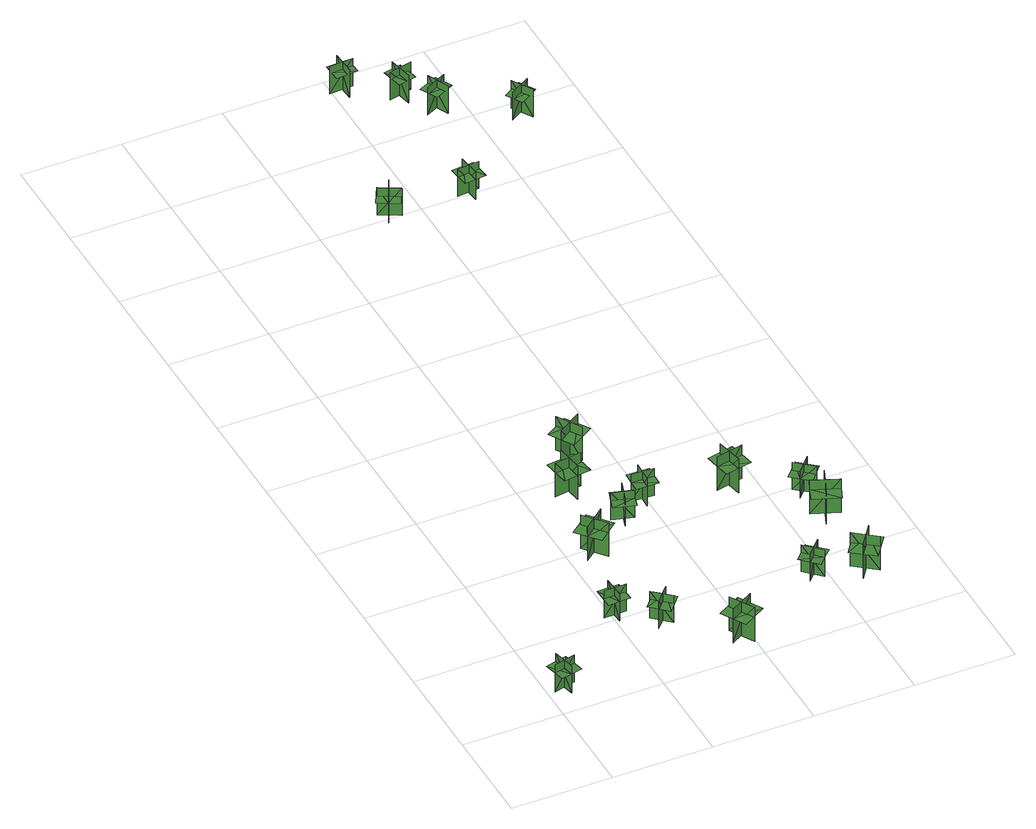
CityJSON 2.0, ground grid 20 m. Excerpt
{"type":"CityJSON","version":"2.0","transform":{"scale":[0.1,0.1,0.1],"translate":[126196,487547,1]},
"CityObjects":{
"tree1":{"type":"SolitaryVegetationObject","geometry":[{"type":"MultiSurface","lod":"1","boundaries":[[[0,1,2]],[[0,2,3]],[[4,5,6]],[[4,6,7]],[[8,9,10]],[[8,10,11]],[[8,11,12]],[[8,12,13]]]}]},
"tree2":{"type":"SolitaryVegetationObject","geometry":[{"type":"MultiSurface","lod":"1","boundaries":[[[14,15,16]],[[14,16,17]],[[18,19,20]],[[18,20,21]],[[22,23,24]],[[22,24,25]],[[22,25,26]],[[22,26,27]]]}]},
"tree3":{"type":"SolitaryVegetationObject","geometry":[{"type":"MultiSurface","lod":"1","boundaries":[[[28,29,30]],[[28,30,31]],[[32,33,34]],[[32,34,35]],[[36,37,38]],[[36,38,39]],[[36,39,40]],[[36,40,41]]]}]},
"tree4":{"type":"SolitaryVegetationObject","geometry":[{"type":"MultiSurface","lod":"1","boundaries":[[[42,43,44]],[[42,44,45]],[[46,47,48]],[[46,48,49]],[[50,51,52]],[[50,52,53]],[[50,53,54]],[[50,54,55]]]}]},
"tree5":{"type":"SolitaryVegetationObject","geometry":[{"type":"MultiSurface","lod":"1","boundaries":[[[56,57,58]],[[56,58,59]],[[60,61,62]],[[60,62,63]],[[64,65,66]],[[64,66,67]],[[64,67,68]],[[64,68,69]]]}]},
"tree6":{"type":"SolitaryVegetationObject","geometry":[{"type":"MultiSurface","lod":"1","boundaries":[[[70,71,72]],[[70,72,73]],[[74,75,76]],[[74,76,77]],[[78,79,80]],[[78,80,81]],[[78,81,82]],[[78,82,83]]]}]},
"tree7":{"type":"SolitaryVegetationObject","geometry":[{"type":"MultiSurface","lod":"1","boundaries":[[[84,85,86]],[[84,86,87]],[[88,89,90]],[[88,90,91]],[[92,93,94]],[[92,94,95]],[[92,95,96]],[[92,96,97]]]}]},
"tree8":{"type":"SolitaryVegetationObject","geometry":[{"type":"MultiSurface","lod":"1","boundaries":[[[98,99,100]],[[98,100,101]],[[102,103,104]],[[102,104,105]],[[106,107,108]],[[106,108,109]],[[106,109,110]],[[106,110,111]]]}]},
"tree9":{"type":"SolitaryVegetationObject","geometry":[{"type":"MultiSurface","lod":"1","boundaries":[[[112,113,114]],[[112,114,115]],[[116,117,118]],[[116,118,119]],[[120,121,122]],[[120,122,123]],[[120,123,124]],[[120,124,125]]]}]},
"tree10":{"type":"SolitaryVegetationObject","geometry":[{"type":"MultiSurface","lod":"1","boundaries":[[[126,127,128]],[[126,128,129]],[[130,131,132]],[[130,132,133]],[[134,135,136]],[[134,136,137]],[[134,137,138]],[[134,138,139]]]}]},
"tree11":{"type":"SolitaryVegetationObject","geometry":[{"type":"MultiSurface","lod":"1","boundaries":[[[140,141,142]],[[140,142,143]],[[144,145,146]],[[144,146,147]],[[148,149,150]],[[148,150,151]],[[148,151,152]],[[148,152,153]]]}]},
"tree12":{"type":"SolitaryVegetationObject","geometry":[{"type":"MultiSurface","lod":"1","boundaries":[[[154,155,156]],[[154,156,157]],[[158,159,160]],[[158,160,161]],[[162,163,164]],[[162,164,165]],[[162,165,166]],[[162,166,167]]]}]},
"tree13":{"type":"SolitaryVegetationObject","geometry":[{"type":"MultiSurface","lod":"1","boundaries":[[[168,169,170]],[[168,170,171]],[[172,173,174]],[[172,174,175]],[[176,177,178]],[[176,178,179]],[[176,179,180]],[[176,180,181]]]}]},
"tree14":{"type":"SolitaryVegetationObject","geometry":[{"type":"MultiSurface","lod":"1","boundaries":[[[182,183,184]],[[182,184,185]],[[186,187,188]],[[186,188,189]],[[190,191,192]],[[190,192,193]],[[190,193,194]],[[190,194,195]]]}]},
"tree15":{"type":"SolitaryVegetationObject","geometry":[{"type":"MultiSurface","lod":"1","boundaries":[[[196,197,198]],[[196,198,199]],[[200,201,202]],[[200,202,203]],[[204,205,206]],[[204,206,207]],[[204,207,208]],[[204,208,209]]]}]},
"tree16":{"type":"SolitaryVegetationObject","geometry":[{"type":"MultiSurface","lod":"1","boundaries":[[[210,211,212]],[[210,212,213]],[[214,215,216]],[[214,216,217]],[[218,219,220]],[[218,220,221]],[[218,221,222]],[[218,222,223]]]}]},
"tree17":{"type":"SolitaryVegetationObject","geometry":[{"type":"MultiSurface","lod":"1","boundaries":[[[224,225,226]],[[224,226,227]],[[228,229,230]],[[228,230,231]],[[232,233,234]],[[232,234,235]],[[232,236,237]],[[232,237,233]]]}]},
"tree18":{"type":"SolitaryVegetationObject","geometry":[{"type":"MultiSurface","lod":"1","boundaries":[[[238,239,240]],[[238,240,241]],[[242,243,244]],[[242,244,245]],[[246,247,248]],[[246,248,249]],[[246,250,251]],[[246,251,247]]]}]},
"tree19":{"type":"SolitaryVegetationObject","geometry":[{"type":"MultiSurface","lod":"1","boundaries":[[[252,253,254]],[[252,254,255]],[[256,257,258]],[[256,258,259]],[[260,261,262]],[[260,262,263]],[[260,264,265]],[[260,265,261]]]}]},
"tree20":{"type":"SolitaryVegetationObject","geometry":[{"type":"MultiSurface","lod":"1","boundaries":[[[266,267,268]],[[266,268,269]],[[270,271,272]],[[270,272,273]],[[274,275,276]],[[274,276,277]],[[274,278,279]],[[274,279,275]]]}]}
},
"vertices":[
[8,48,14],[51,58,14],[51,58,76],[8,48,76],[33,32,14],[23,76,14],[23,76,76],[33,32,76],[33,32,58],[55,37,58],[45,81,58],[23,76,58],[2,71,58],[12,27,58],
[178,198,14],[222,199,14],[222,199,76],[178,198,76],[199,178,14],[197,222,14],[197,222,76],[199,178,76],[199,178,59],[221,178,59],[219,223,59],[197,222,59],[175,221,59],[177,177,59],
[283,131,16],[250,160,16],[250,160,77],[283,131,77],[282,160,16],[252,127,16],[252,127,77],[282,160,77],[282,160,60],[265,175,60],[236,142,60],[252,127,60],[269,112,60],[298,145,60],
[227,394,14],[262,352,14],[262,352,91],[227,394,91],[223,358,14],[266,393,14],[266,393,91],[223,358,91],[223,358,69],[241,336,69],[283,371,69],[266,393,69],[248,414,69],[205,379,69],
[362,66,16],[390,19,16],[390,19,93],[362,66,93],[353,31,16],[400,59,16],[400,59,93],[353,31,93],[353,31,71],[367,7,71],[414,35,71],[400,59,71],[387,83,71],[339,55,71],
[304,552,15],[249,544,15],[249,544,92],[304,552,92],[275,574,15],[282,520,15],[282,520,92],[275,574,92],[275,574,70],[247,571,70],[255,516,70],[282,520,70],[310,524,70],[302,578,70],
[328,420,11],[342,463,11],[342,463,73],[328,420,73],[354,434,11],[312,447,11],[312,447,73],[354,434,73],[354,434,56],[361,455,56],[319,468,56],[312,447,56],[306,426,56],[348,413,56],
[340,620,12],[310,667,12],[310,667,89],[340,620,89],[348,656,12],[301,626,12],[301,626,89],[348,656,89],[348,656,68],[333,679,68],[287,650,68],[301,626,68],[316,603,68],[363,632,68],
[388,493,15],[386,449,15],[386,449,77],[388,493,77],[366,473,15],[410,471,15],[410,471,77],[366,473,77],[366,473,59],[365,451,59],[409,449,60],[410,471,60],[411,493,60],[367,496,59],
[554,130,16],[584,162,16],[584,162,77],[554,130,77],[583,130,16],[551,161,16],[551,161,77],[583,130,77],[583,130,60],[599,146,60],[567,177,60],[551,161,60],[536,145,60],[568,114,60],
[540,469,12],[551,415,12],[551,415,89],[540,469,89],[519,438,12],[573,449,12],[573,449,89],[519,438,89],[519,438,67],[525,411,67],[579,422,67],[573,449,67],[568,477,67],[514,465,67],
[683,110,10],[639,143,10],[639,143,87],[683,110,87],[678,147,10],[645,102,10],[645,102,87],[678,147,87],[678,147,65],[656,163,65],[623,118,65],[645,102,65],[667,86,65],[700,130,65],
[672,316,15],[651,264,15],[651,264,92],[672,316,92],[637,302,15],[689,281,15],[689,281,92],[637,302,92],[637,302,71],[627,276,71],[678,255,71],[689,281,71],[699,306,71],[648,327,71],
[322,1420,0],[362,1399,0],[362,1399,62],[322,1420,62],[331,1391,0],[351,1431,0],[351,1431,62],[331,1391,62],[331,1391,44],[351,1381,44],[371,1421,44],[351,1431,44],[332,1441,44],[311,1402,44],
[640,380,14],[674,351,14],[674,351,75],[640,380,75],[642,351,14],[671,384,14],[671,384,75],[642,351,75],[642,351,58],[659,336,58],[688,370,58],[671,384,58],[655,399,58],[625,365,58],
[518,1408,0],[474,1404,0],[474,1404,62],[518,1408,62],[495,1427,0],[500,1383,0],[500,1383,62],[495,1427,62],[495,1427,45],[473,1425,45],[478,1381,45],[500,1383,45],[522,1385,45],[517,1429,45],
[393,1759,6],[440,1762,6],[440,1762,69],[393,1759,69],[421,1734,6],[418,1782,6],[418,1782,69],[421,1734,69],[397,1759,53],[440,1762,53],[439,1780,53],[396,1778,53],[398,1741,53],[441,1743,53],
[509,1675,6],[499,1722,6],[499,1722,69],[509,1675,69],[529,1707,6],[483,1697,6],[483,1697,69],[529,1707,69],[508,1679,53],[499,1722,53],[481,1718,53],[490,1675,53],[527,1683,53],[517,1726,53],
[524,1629,6],[566,1650,6],[566,1650,69],[524,1629,69],[559,1617,6],[539,1660,6],[539,1660,69],[559,1617,69],[528,1631,53],[566,1650,53],[558,1667,53],[519,1648,53],[536,1614,53],[575,1633,53],
[653,1546,9],[694,1571,9],[694,1571,72],[653,1546,72],[689,1538,9],[665,1578,9],[665,1578,72],[689,1538,72],[657,1548,55],[694,1571,55],[684,1587,55],[647,1564,55],[666,1532,55],[703,1555,55]
]}
